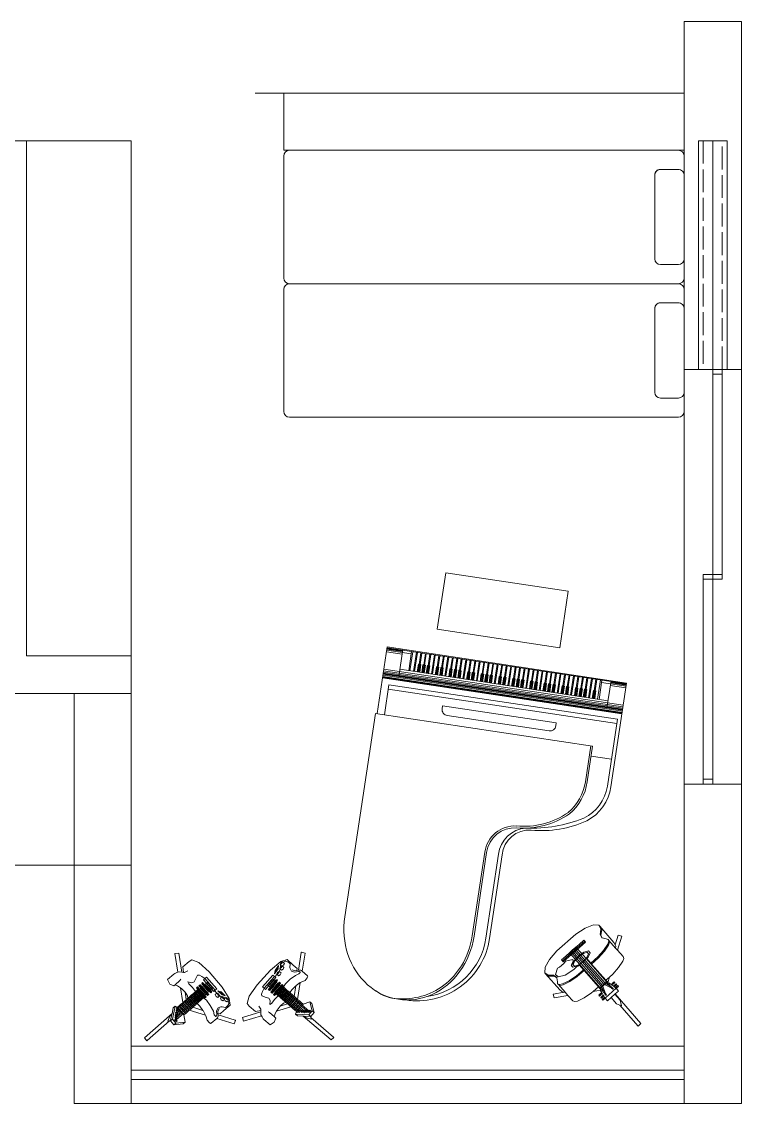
# Model space of a CAD drawing. Header units: millimetres. Extents: x 19901 to 56688, y 13732 to 29551.
# Drawn here: x 24475 to 24853, y 13732 to 14300 of the extents above; entities that cross this region are included whole.
import ezdxf

# ---------------------------------------------------------------- set-up
doc = ezdxf.new("R2010")
doc.units = ezdxf.units.MM
doc.linetypes.add('ACAD_ISO02W100', pattern=[15, 12, -3])
doc.layers.get('0').update_dxf_attribs({"lineweight": 18})
for name, color, linetype, lineweight in [('A-FURN', 9, 'Continuous', 13), ('PROIEZIONI_finissime_fine lines', 251, 'Continuous', 5), ('vetro', 140, 'Continuous', 15), ('Wall', 7, 'Continuous', 20)]:
    doc.layers.add(name, color=color, linetype=linetype, lineweight=lineweight)

# ---------------------------------------------------------------- blocks, each defined once
blk = doc.blocks.new('Guitar Stand Accoustic')
at = {"lineweight": 0}
for p, q in [((-0.36, 14.26), (-0.15, 22.09)), ((-0.15, 22.09), (0.58, 22.15)), ((0.61, 22.04), (0.46, 16.54)), ((0.58, 22.15), (0.61, 22.04)), ((-0.27, 14.26), (-0.24, 15.89)), ((-0.24, 15.89), (0.3, 16.87)), ((0.3, 16.87), (0.46, 16.54)), ((0.46, 16.54), (0.8, 15.87)), ((0.8, 15.87), (0.77, 14.24)), ((-1.87, 13.59), (-1.88, 13.36)), ((-1.88, 13.36), (-1.38, 13.35)), ((-1.38, 13.58), (-1.87, 13.59)), ((-1.83, 13.1), (-1.84, 12.88)), ((-1.33, 13.09), (-1.83, 13.1)), ((-1.38, 13.53), (-1.38, 13.58)), ((-1.38, 13.53), (-1.25, 13.52)), ((-1.38, 13.37), (-1.38, 13.53)), ((-1.38, 13.35), (-1.38, 13.37)), ((-1.38, 13.37), (-1.22, 13.37)), ((-1.34, 13.04), (-1.33, 13.09)), ((-1.26, 13.57), (-1.24, 14.28)), ((-1.25, 13.52), (-1.26, 13.57)), ((-1.26, 13.57), (1.73, 13.52)), ((-1.22, 13.37), (-1.25, 13.52)), ((-1.24, 14.28), (-0.36, 14.26)), ((-1.17, 13.03), (-1.22, 13.37)), ((-0.69, 13.27), (-0.77, 13.21)), ((-0.77, 12.9), (-0.77, 13.21)), ((-0.61, 13.21), (-0.69, 13.27)), ((-0.61, 12.9), (-0.61, 13.21)), ((-0.36, 14.26), (-0.27, 14.26)), ((-0.27, 14.26), (0.77, 14.24)), ((1.75, 14.22), (0.77, 14.24)), ((1.07, 13.18), (1.16, 13.24)), ((1.07, 12.87), (1.07, 13.18)), ((1.16, 13.24), (1.24, 13.18)), ((1.23, 12.87), (1.24, 13.18)), ((1.63, 12.99), (1.69, 13.32)), ((1.69, 13.32), (1.72, 13.47)), ((1.85, 13.32), (1.69, 13.32)), ((1.72, 13.47), (1.73, 13.52)), ((1.85, 13.47), (1.72, 13.47)), ((1.73, 13.52), (1.75, 14.22)), ((1.85, 13.53), (2.35, 13.52)), ((1.85, 13.47), (1.85, 13.53)), ((1.85, 13.32), (1.85, 13.47)), ((1.85, 13.29), (1.85, 13.32)), ((2.35, 13.29), (1.85, 13.29)), ((2.35, 13.52), (2.35, 13.29)), ((-2.68, 10.98), (-4.43, 10.79)), ((-1.76, 10.98), (-2.68, 10.98)), ((-1.84, 12.51), (-1.85, 12.3)), ((-1.85, 12.3), (-1.35, 12.29)), ((-1.84, 12.88), (-1.34, 12.87)), ((-1.34, 12.5), (-1.84, 12.51)), ((-1.76, 10.98), (-0.79, 11.56)), ((-0.8, 10.97), (-1.76, 10.98)), ((-1.35, 12.45), (-1.34, 12.5)), ((-1.35, 12.45), (-1.07, 12.45)), ((-1.35, 12.3), (-1.35, 12.45)), ((-1.35, 12.29), (-1.35, 12.3)), ((-1.35, 12.3), (-1.05, 12.3)), ((-1.34, 13.04), (-1.17, 13.03)), ((-1.34, 12.89), (-1.34, 13.04)), ((-1.34, 12.87), (-1.34, 12.89)), ((-1.34, 12.89), (-1.14, 12.88)), ((-1.14, 12.88), (-1.17, 13.03)), ((-1.07, 12.45), (-1.14, 12.88)), ((-1.05, 12.3), (-1.07, 12.45)), ((-0.97, 11.86), (-1.05, 12.3)), ((-0.79, 11.6), (-0.97, 11.86)), ((-0.88, 6.63), (-0.8, 10.97)), ((-0.79, 11.43), (-0.8, 11.32)), ((-0.8, 10.97), (-0.8, 11.32)), ((-0.8, 11.32), (1.2, 11.28)), ((-0.67, 11.31), (-0.8, 11.32)), ((-0.79, 11.56), (-0.79, 11.6)), ((-0.79, 11.43), (-0.79, 11.56)), ((-0.79, 11.43), (1.2, 11.4)), ((-0.78, 5.06), (-0.67, 11.31)), ((-0.69, 12.96), (-0.77, 12.9)), ((-0.77, 12.9), (-0.61, 12.9)), ((-0.66, 12.19), (-0.74, 12.14)), ((-0.74, 11.83), (-0.74, 12.14)), ((-0.66, 11.88), (-0.74, 11.83)), ((-0.74, 11.83), (-0.58, 11.83)), ((-0.65, 12.78), (-0.73, 12.73)), ((-0.73, 12.41), (-0.73, 12.73)), ((-0.65, 12.47), (-0.73, 12.41)), ((-0.73, 12.41), (-0.57, 12.41)), ((-0.61, 12.9), (-0.69, 12.96)), ((-0.67, 11.31), (-0.66, 11.83)), ((-0.32, 11.31), (-0.67, 11.31)), ((-0.58, 12.14), (-0.66, 12.19)), ((-0.58, 11.83), (-0.66, 11.88)), ((-0.57, 12.72), (-0.65, 12.78)), ((-0.57, 12.41), (-0.65, 12.47)), ((0.02, 11.3), (-0.62, 12.9)), ((-0.32, 11.31), (-0.61, 12.41)), ((-0.58, 11.83), (-0.58, 12.14)), ((-0.57, 12.41), (-0.57, 12.72)), ((-0.48, 2.37), (-0.32, 11.31)), ((0.02, 11.3), (-0.32, 11.31)), ((-0.13, 2.37), (0.02, 11.3)), ((0.2, 11.3), (0.02, 11.3)), ((0.2, 11.3), (0.37, 11.29)), ((0.26, 5.11), (0.37, 11.29)), ((0.37, 11.29), (1.08, 12.87)), ((0.37, 11.29), (0.72, 11.29)), ((0.61, 5.07), (0.72, 11.29)), ((0.72, 11.29), (1.04, 12.38)), ((0.72, 11.29), (1.07, 11.28)), ((0.96, 5.02), (1.07, 11.28)), ((1, 12.11), (1.09, 12.16)), ((1, 11.8), (1, 12.11)), ((1, 11.8), (1.08, 11.85)), ((1.16, 11.8), (1, 11.8)), ((1.01, 12.69), (1.1, 12.75)), ((1.01, 12.38), (1.01, 12.69)), ((1.01, 12.38), (1.09, 12.44)), ((1.17, 12.38), (1.01, 12.38)), ((1.07, 12.87), (1.15, 12.92)), ((1.23, 12.87), (1.07, 12.87)), ((1.07, 11.28), (1.08, 11.8)), ((1.07, 11.28), (1.2, 11.28)), ((1.08, 11.85), (1.16, 11.8)), ((1.09, 12.44), (1.17, 12.38)), ((1.09, 12.16), (1.17, 12.11)), ((1.1, 12.75), (1.18, 12.69)), ((1.11, 6.6), (1.19, 10.93)), ((1.15, 12.92), (1.23, 12.87)), ((1.16, 11.8), (1.17, 12.11)), ((1.17, 12.38), (1.18, 12.69)), ((1.19, 10.93), (1.2, 11.28)), ((1.19, 10.93), (2.59, 10.89)), ((1.2, 11.57), (1.32, 11.72)), ((1.2, 11.4), (1.2, 11.57)), ((1.2, 11.4), (1.2, 11.28)), ((1.32, 11.72), (1.39, 11.81)), ((1.32, 11.72), (2.59, 10.89)), ((1.39, 11.81), (1.48, 12.25)), ((1.48, 12.25), (1.51, 12.4)), ((1.78, 12.25), (1.48, 12.25)), ((1.51, 12.4), (1.6, 12.84)), ((1.78, 12.4), (1.51, 12.4)), ((1.6, 12.84), (1.63, 12.99)), ((1.79, 12.83), (1.6, 12.84)), ((1.79, 12.98), (1.63, 12.99)), ((1.78, 12.4), (1.79, 12.45)), ((1.78, 12.25), (1.78, 12.4)), ((1.78, 12.24), (1.78, 12.25)), ((2.28, 12.23), (1.78, 12.24)), ((1.79, 12.98), (1.8, 13.04)), ((1.79, 12.83), (1.79, 12.98)), ((1.79, 12.81), (1.79, 12.83)), ((2.29, 12.81), (1.79, 12.81)), ((1.79, 12.45), (2.28, 12.44)), ((1.8, 13.04), (2.29, 13.03)), ((2.28, 12.44), (2.28, 12.23)), ((2.29, 13.03), (2.29, 12.81)), ((2.59, 10.89), (3.06, 10.88)), ((3.06, 10.88), (4.81, 10.63)), ((-6.61, 8.06), (-6.58, 9.77)), ((-6.41, 10.12), (-6.58, 9.77)), ((-5.88, 10.41), (-6.41, 10.12)), ((-4.43, 10.79), (-5.88, 10.41)), ((4.81, 10.63), (6.25, 10.2)), ((6.25, 10.2), (6.77, 9.89)), ((6.77, 9.89), (6.92, 9.54)), ((6.89, 8.1), (6.92, 9.54)), ((-9.13, 6.55), (-6.61, 8.06)), ((-8.72, 5.91), (-9.13, 6.55)), ((-7, 6.94), (-8.72, 5.91)), ((-7, 6.94), (-7.14, 6.42)), ((-6.92, 7.24), (-7, 6.94)), ((-6.62, 7.49), (-6.92, 7.24)), ((-6.65, 5.44), (-6.62, 7.49)), ((-6.62, 7.49), (-6.61, 8.06)), ((-2.75, 6.64), (-4.51, 6.45)), ((-0.88, 6.63), (-2.75, 6.64)), ((-0.88, 6.4), (-0.88, 6.63)), ((1.11, 6.6), (2.98, 6.54)), ((1.11, 6.36), (1.11, 6.6)), ((2.98, 6.54), (4.73, 6.29)), ((6.84, 5.2), (6.88, 7.25)), ((6.88, 7.25), (6.89, 8.1)), ((6.88, 7.25), (7.09, 7.06)), ((6.89, 8.1), (9.26, 6.56)), ((8.83, 5.94), (7.09, 7.06)), ((7.09, 7.06), (7.17, 6.99)), ((7.17, 6.99), (7.37, 6.16)), ((9.26, 6.56), (8.93, 5.91)), ((-7.22, 2.08), (-7.14, 6.42)), ((-6.49, 5.55), (-6.66, 5.2)), ((-6.66, 5.2), (-6.65, 5.44)), ((-6.66, 5.2), (-6.43, 4.85)), ((-6.49, 5.78), (-6.65, 5.44)), ((-5.96, 6.08), (-6.49, 5.78)), ((-5.96, 5.84), (-6.49, 5.55)), ((-6.43, 4.85), (-6, 4.17)), ((-4.51, 6.45), (-5.96, 6.08)), ((-4.51, 6.22), (-5.96, 5.84)), ((-2.76, 6.41), (-4.51, 6.22)), ((-0.88, 6.4), (-2.76, 6.41)), ((-1.31, 5.12), (-2.19, 4.74)), ((-2.19, 4.74), (-2.19, 4.24)), ((-1.81, 4.69), (-1.82, 4.27)), ((-1.08, 5.01), (-1.81, 4.69)), ((-0.91, 5.16), (-1.31, 5.12)), ((0.09, 5.12), (-1.08, 5.01)), ((-0.91, 5.16), (-0.88, 6.4)), ((-0.91, 5.04), (-0.91, 5.16)), ((-0.03, 5.12), (-0.91, 5.04)), ((-0.83, 2.38), (-0.78, 5.06)), ((-0.03, 5.12), (0.21, 5.12)), ((0.09, 5.12), (1.26, 4.97)), ((0.21, 5.12), (1.08, 5.01)), ((0.22, 2.36), (0.26, 5.11)), ((0.56, 2.36), (0.61, 5.07)), ((0.91, 2.35), (0.96, 5.02)), ((1.08, 5.01), (1.09, 5.13)), ((1.09, 5.13), (1.11, 6.36)), ((1.09, 5.13), (1.49, 5.07)), ((1.11, 6.36), (2.98, 6.31)), ((1.26, 4.97), (1.98, 4.62)), ((1.49, 5.07), (1.69, 4.98)), ((1.49, 4.96), (1.69, 4.98)), ((1.49, 4.96), (2.35, 4.54)), ((1.69, 4.98), (2.5, 5.05)), ((1.98, 4.62), (1.97, 4.21)), ((2.35, 4.54), (2.34, 4.16)), ((2.5, 5.05), (4.57, 4.69)), ((2.98, 6.31), (4.73, 6.06)), ((4.57, 4.69), (5.83, 4.03)), ((4.73, 6.29), (6.17, 5.86)), ((4.73, 6.06), (6.17, 5.63)), ((6.6, 4.62), (6.15, 3.96)), ((6.17, 5.86), (6.69, 5.55)), ((6.17, 5.63), (6.69, 5.31)), ((6.84, 4.96), (6.6, 4.62)), ((6.69, 5.55), (6.84, 5.2)), ((6.69, 5.31), (6.84, 4.96)), ((6.84, 4.96), (6.84, 5.2)), ((7.29, 1.83), (7.37, 6.16)), ((8.93, 5.91), (8.83, 5.94)), ((-7, 2.9), (-7.22, 2.08)), ((-7, 2.67), (-7.22, 1.85)), ((-6.15, 3.59), (-7, 2.9)), ((-6.16, 3.36), (-7, 2.67)), ((-5.96, 4.11), (-6.16, 3.36)), ((-6, 4.17), (-6.15, 3.59)), ((-6, 4.17), (-5.96, 4.11)), ((-2.94, 2.53), (-2.95, 2.3)), ((-2.95, 2.3), (-2.95, 2.05)), ((-2.95, 2.3), (3.03, 2.2)), ((-2.94, 2.53), (3.03, 2.43)), ((-2.19, 4.24), (-1.33, 3.82)), ((-1.82, 4.27), (-1.1, 3.93)), ((-1.33, 3.82), (-0.05, 3.66)), ((-1.1, 3.93), (0.07, 3.78)), ((1.24, 3.88), (0.07, 3.78)), ((1.47, 3.77), (0.18, 3.66)), ((1.97, 4.21), (1.24, 3.88)), ((1.3, 3.4), (1.47, 3.66)), ((2.58, 2.66), (1.3, 3.4)), ((2.34, 4.16), (1.47, 3.77)), ((2.34, 4.04), (1.47, 3.66)), ((2.34, 4.16), (2.34, 4.04)), ((3.16, 2.77), (2.58, 2.66)), ((3.03, 2.2), (3.02, 1.94)), ((3.03, 2.43), (3.03, 2.2)), ((4.35, 2.74), (3.16, 2.77)), ((4.77, 2.61), (4.35, 2.74)), ((5.9, 3.26), (4.77, 2.61)), ((5.83, 4.03), (5.9, 3.26)), ((6.15, 3.96), (6.1, 3.89)), ((6.1, 3.89), (6.27, 3.14)), ((6.15, 3.96), (6.28, 3.37)), ((6.27, 3.14), (7.09, 2.42)), ((6.28, 3.37), (7.1, 2.65)), ((7.09, 2.42), (7.29, 1.59)), ((7.1, 2.65), (7.29, 1.83)), ((-7.22, 1.85), (-7.22, 2.08)), ((-7.22, 1.85), (-6.44, 1.05)), ((-6.44, 1.05), (-4.79, 0.42)), ((-4.79, 0.42), (-2.55, 0.05)), ((-2.95, 2.05), (-1.71, 2.03)), ((-2.55, 0.05), (2.55, -0.05)), ((-0.84, 1.97), (-1.71, 2.03)), ((-0.91, 2.17), (-1.06, 2.08)), ((-1.06, 2.08), (-0.76, 2.08)), ((-0.76, 2.08), (-0.91, 2.17)), ((-0.84, 1.97), (0.03, 1.89)), ((-0.56, 2.17), (-0.71, 2.08)), ((-0.71, 2.08), (-0.41, 2.07)), ((-0.41, 2.07), (-0.56, 2.17)), ((-0.21, 2.16), (-0.36, 2.07)), ((-0.36, 2.07), (-0.06, 2.06)), ((-0.06, 2.06), (-0.21, 2.16)), ((0.9, 1.94), (0.03, 1.89)), ((0.14, 2.06), (0.29, 2.15)), ((0.43, 2.06), (0.14, 2.06)), ((0.29, 2.15), (0.43, 2.06)), ((0.49, 2.05), (0.64, 2.14)), ((0.78, 2.05), (0.49, 2.05)), ((0.64, 2.14), (0.78, 2.05)), ((0.83, 2.05), (0.98, 2.13)), ((1.13, 2.04), (0.83, 2.05)), ((0.9, 1.94), (1.78, 1.97)), ((0.98, 2.13), (1.13, 2.04)), ((3.02, 1.94), (1.78, 1.97)), ((4.8, 0.25), (2.55, -0.05)), ((6.48, 0.82), (4.8, 0.25)), ((7.29, 1.59), (6.48, 0.82)), ((7.29, 1.59), (7.29, 1.83))]:
    blk.add_line(p, q, dxfattribs=at)
blk = doc.blocks.new('Guitar Stand Electric')
for p, q in [((-0.43, 11.09), (-0.24, 18.46)), ((-0.24, 18.46), (0.49, 18.52)), ((0.52, 18.42), (0.36, 12.43)), ((0.49, 18.52), (0.52, 18.42)), ((-1.16, 9.67), (0.52, 11.76)), ((-1.15, 10.2), (-0.43, 11.09)), ((-0.43, 11.09), (-0.34, 11.21)), ((-0.34, 11.21), (0.47, 12.22)), ((-0.34, 11.21), (-0.33, 11.76)), ((-0.33, 11.76), (0.21, 12.75)), ((0.21, 12.75), (0.36, 12.43)), ((0.49, 10.94), (0.22, 10.81)), ((0.36, 12.43), (0.47, 12.22)), ((0.47, 12.22), (0.52, 12.29)), ((0.75, 10.8), (0.49, 10.94)), ((1.58, 12.27), (0.52, 12.29)), ((0.52, 11.76), (0.52, 12.29)), ((0.52, 11.76), (1.57, 11.74)), ((0.8, 11.25), (0.53, 11.11)), ((0.53, 11.11), (0.53, 10.93)), ((0.8, 11.07), (0.53, 10.93)), ((0.53, 10.93), (1.06, 10.92)), ((0.67, 3.96), (0.8, 10.92)), ((1.06, 11.1), (0.8, 11.25)), ((1.06, 10.92), (0.8, 11.07)), ((0.85, 11.46), (0.84, 11.29)), ((1.11, 11.43), (0.84, 11.29)), ((0.84, 11.29), (1.37, 11.28)), ((1.11, 11.61), (0.85, 11.46)), ((0.98, 3.95), (1.11, 11.28)), ((1.06, 11.1), (1.06, 10.92)), ((1.37, 11.46), (1.11, 11.61)), ((1.37, 11.28), (1.11, 11.43)), ((1.37, 11.46), (1.37, 11.28)), ((1.57, 11.74), (1.58, 12.27)), ((2.6, 10.19), (1.57, 11.74)), ((2.61, 10.72), (1.58, 12.27)), ((-1.16, 9.67), (-1.15, 10.2)), ((-0.66, 9.5), (-1.16, 9.67)), ((-0.44, 9.82), (-0.71, 9.7)), ((-0.71, 9.7), (-0.71, 9.52)), ((-0.45, 9.64), (-0.71, 9.52)), ((-0.71, 9.52), (-0.18, 9.51)), ((-0.68, 8.52), (-0.67, 9.01)), ((-0.67, 9.01), (-0.66, 9.5)), ((-0.67, 9.01), (1.33, 8.97)), ((-0.66, 9.5), (1.34, 9.46)), ((-0.59, 1.62), (-0.45, 9.52)), ((-0.18, 9.51), (-0.45, 9.64)), ((-0.18, 9.69), (-0.44, 9.82)), ((-0.13, 10.12), (-0.4, 10)), ((-0.4, 10), (-0.4, 9.82)), ((-0.14, 9.94), (-0.4, 9.82)), ((-0.4, 9.82), (0.13, 9.81)), ((-0.24, 3.98), (-0.14, 9.81)), ((-0.18, 9.69), (-0.18, 9.51)), ((0.13, 9.81), (-0.14, 9.94)), ((0.13, 9.99), (-0.13, 10.12)), ((0.18, 10.56), (-0.09, 10.43)), ((-0.09, 10.43), (-0.09, 10.26)), ((0.18, 10.38), (-0.09, 10.26)), ((-0.09, 10.26), (0.44, 10.25)), ((0.06, 3.97), (0.17, 10.25)), ((0.13, 9.99), (0.13, 9.81)), ((0.44, 10.42), (0.18, 10.56)), ((0.44, 10.25), (0.18, 10.38)), ((0.22, 10.81), (0.22, 10.63)), ((0.49, 10.77), (0.22, 10.63)), ((0.22, 10.63), (0.75, 10.62)), ((0.37, 3.97), (0.49, 10.63)), ((0.44, 10.42), (0.44, 10.25)), ((0.75, 10.62), (0.49, 10.77)), ((0.75, 10.8), (0.75, 10.62)), ((1.33, 8.97), (1.32, 8.49)), ((1.34, 9.46), (1.33, 8.97)), ((1.34, 9.46), (2.6, 10.19)), ((2.6, 10.19), (2.61, 10.72)), ((-6.25, 5.7), (-6.22, 7.35)), ((-6.22, 7.35), (-5.21, 7.59)), ((-5.21, 7.59), (-4.43, 7.25)), ((-4.46, 5.6), (-4.43, 6.91)), ((-4.43, 6.91), (-4.43, 7.25)), ((-4.43, 6.91), (-3.96, 6.63)), ((-3.96, 6.63), (-3.27, 6.45)), ((-3.27, 6.45), (-0.69, 8.01)), ((-0.71, 7.11), (-2.02, 6.32)), ((-1.12, 6.42), (-0.71, 6.67)), ((-0.72, 6.57), (-0.71, 6.67)), ((-0.72, 6.57), (1.29, 6.53)), ((-0.72, 6.24), (-0.72, 6.57)), ((-0.71, 7.11), (-0.7, 7.22)), ((-0.71, 6.89), (-0.71, 7.11)), ((-0.71, 6.89), (1.29, 6.86)), ((-0.71, 6.67), (-0.71, 6.89)), ((-0.7, 7.58), (-0.69, 8.01)), ((-0.7, 7.58), (1.31, 7.55)), ((-0.7, 7.22), (-0.7, 7.58)), ((-0.7, 7.22), (1.3, 7.18)), ((-0.69, 8.03), (-0.68, 8.52)), ((-0.69, 8.03), (1.31, 8)), ((-0.69, 8.01), (-0.69, 8.03)), ((-0.68, 8.52), (1.32, 8.49)), ((1.29, 6.53), (1.28, 6.21)), ((1.3, 7.11), (1.29, 6.86)), ((1.29, 6.86), (1.29, 6.53)), ((1.31, 7.55), (1.3, 7.18)), ((1.3, 7.18), (1.3, 7.11)), ((3.1, 5.94), (1.3, 7.11)), ((1.32, 8.49), (1.31, 8.01)), ((1.31, 8.01), (4.17, 6.15)), ((1.31, 8.01), (1.31, 8)), ((1.31, 8), (1.31, 7.55)), ((5.12, 6.57), (4.35, 6.19)), ((5.12, 6.57), (5.79, 6.53)), ((5.79, 6.53), (6.1, 6.45)), ((-9.25, 2.86), (-5.99, 4.82)), ((-6.25, 5.7), (-6.22, 5.47)), ((-6.07, 5.04), (-6.22, 5.47)), ((-6.07, 5.04), (-5.99, 4.82)), ((-5.99, 4.82), (-5.92, 4.6)), ((-5.92, 4.6), (-5.5, 4.23)), ((-4.46, 5.6), (-4.53, 5.29)), ((-3.27, 6.45), (-3.07, 6.4)), ((-3.22, 4.53), (-2.78, 4.67)), ((-3.22, 4.53), (-2.59, 4.06)), ((-3.07, 6.4), (-2.02, 6.32)), ((-2.78, 4.67), (-1.75, 4.57)), ((-2.02, 6.32), (-1.99, 6.32)), ((-1.99, 6.32), (-1.12, 6.42)), ((-1.75, 4.57), (-0.75, 4.63)), ((-0.76, 4.21), (-0.75, 4.45)), ((-0.75, 4.7), (-0.74, 4.94)), ((-0.75, 4.7), (1.25, 4.66)), ((-0.75, 4.63), (-0.75, 4.7)), ((-0.75, 4.45), (-0.75, 4.63)), ((-0.75, 4.45), (1.25, 4.42)), ((-0.74, 5.43), (-0.73, 5.67)), ((-0.74, 5.18), (-0.74, 5.43)), ((-0.74, 5.43), (1.27, 5.39)), ((-0.74, 5.18), (1.26, 5.15)), ((-0.74, 4.94), (-0.74, 5.18)), ((-0.74, 4.94), (1.26, 4.9)), ((-0.73, 5.96), (-0.72, 6.24)), ((-0.73, 5.67), (-0.73, 5.96)), ((-0.73, 5.96), (1.28, 5.92)), ((-0.73, 5.67), (1.27, 5.64)), ((-0.72, 6.24), (1.28, 6.21)), ((1.26, 4.9), (1.25, 4.66)), ((1.25, 4.66), (1.25, 4.42)), ((1.25, 4.42), (1.25, 4.19)), ((1.27, 5.39), (1.26, 5.15)), ((1.26, 5.15), (1.26, 4.9)), ((1.28, 5.92), (1.27, 5.64)), ((1.27, 5.64), (1.27, 5.39)), ((1.28, 6.21), (1.28, 5.96)), ((2.03, 5.88), (1.28, 5.96)), ((1.28, 5.96), (1.28, 5.92)), ((3.1, 5.94), (2.03, 5.88)), ((4.17, 6.15), (3.17, 5.94)), ((4.6, 4.44), (3.3, 4.17)), ((4.35, 6.19), (4.17, 6.15)), ((5.28, 4.78), (4.6, 4.44)), ((4.92, 3.88), (5.58, 4.38)), ((5.62, 4.76), (5.28, 4.78)), ((5.58, 4.38), (5.71, 4.55)), ((5.73, 4.73), (5.62, 4.76)), ((5.71, 4.55), (5.77, 4.68)), ((5.77, 4.68), (5.73, 4.73)), ((6.08, 4.52), (5.94, 4.34)), ((6.15, 4.67), (6.08, 4.52)), ((6.1, 6.45), (6.17, 6.33)), ((6.15, 4.86), (6.17, 6.33)), ((6.15, 4.86), (9.21, 2.87)), ((6.15, 4.67), (6.15, 4.86)), ((-8.84, 2.22), (-9.25, 2.86)), ((-5.5, 4.23), (-8.84, 2.22)), ((-6.22, 1.72), (-6.2, 3.38)), ((-5.27, 4.02), (-6.2, 3.38)), ((-5.5, 4.23), (-5.27, 4.02)), ((-5.27, 4.02), (-5.11, 3.88)), ((-5.11, 3.88), (-4.9, 3.13)), ((-2.65, 3.07), (-2.99, 2.19)), ((-2.99, 2.19), (-2.74, 1.92)), ((-2.4, 3.56), (-2.65, 3.07)), ((-2.59, 4.06), (-2.4, 3.56)), ((-1.23, 2.48), (-1.12, 2.66)), ((-1.23, 2.36), (-1.12, 2.54)), ((-1.23, 2.48), (-1.23, 2.36)), ((1.35, 2.16), (-1.23, 2.36)), ((-1.21, 3.35), (-1.22, 3.23)), ((-1.22, 3.23), (1.41, 3.19)), ((-1.22, 3.05), (-1.22, 3.23)), ((1.41, 3), (-1.22, 3.05)), ((-1.21, 3.74), (-1.2, 3.93)), ((1.42, 3.7), (-1.21, 3.74)), ((-1.21, 3.35), (1.41, 3.31)), ((-1.2, 4.04), (-0.76, 4.04)), ((-1.2, 4.04), (-1.2, 3.93)), ((-1.2, 3.93), (1.42, 3.88)), ((-1.12, 2.66), (1.46, 2.45)), ((-1.12, 2.66), (-1.12, 2.54)), ((-1.12, 2.54), (1.45, 2.34)), ((-0.91, 3.17), (-0.96, 3.12)), ((-0.96, 3.12), (-0.84, 3.09)), ((-0.9, 3.86), (-0.95, 3.81)), ((-0.95, 3.81), (-0.83, 3.78)), ((-0.86, 2.45), (-0.93, 2.41)), ((-0.93, 2.41), (-0.83, 2.38)), ((-0.76, 3.17), (-0.91, 3.17)), ((-0.75, 3.86), (-0.9, 3.86)), ((-0.72, 2.44), (-0.86, 2.45)), ((-0.84, 3.09), (-0.72, 3.12)), ((-0.83, 3.78), (-0.71, 3.81)), ((-0.83, 2.38), (-0.7, 2.4)), ((-0.76, 4.21), (1.25, 4.17)), ((-0.76, 4.04), (-0.76, 4.21)), ((-0.76, 3.99), (-0.76, 4.04)), ((1.24, 3.95), (-0.76, 3.99)), ((-0.72, 3.12), (-0.76, 3.17)), ((-0.71, 3.81), (-0.75, 3.86)), ((-0.7, 2.4), (-0.72, 2.44)), ((-0.54, 3.16), (-0.58, 3.12)), ((-0.58, 3.12), (-0.46, 3.09)), ((-0.52, 3.85), (-0.57, 3.81)), ((-0.57, 3.81), (-0.45, 3.78)), ((-0.49, 2.43), (-0.56, 2.39)), ((-0.56, 2.39), (-0.46, 2.35)), ((-0.39, 3.16), (-0.54, 3.16)), ((-0.38, 3.85), (-0.52, 3.85)), ((-0.35, 2.41), (-0.49, 2.43)), ((-0.46, 3.09), (-0.35, 3.11)), ((-0.46, 2.35), (-0.33, 2.37)), ((-0.45, 3.78), (-0.33, 3.8)), ((-0.35, 3.11), (-0.39, 3.16)), ((-0.33, 3.8), (-0.38, 3.85)), ((-0.33, 2.37), (-0.35, 2.41)), ((-0.28, 1.61), (-0.24, 3.98)), ((-0.1, 3.15), (-0.15, 3.11)), ((-0.15, 3.11), (-0.03, 3.08)), ((-0.09, 3.85), (-0.13, 3.8)), ((-0.13, 3.8), (-0.02, 3.77)), ((-0.06, 2.39), (-0.13, 2.35)), ((-0.13, 2.35), (-0.03, 2.32)), ((0.05, 3.15), (-0.1, 3.15)), ((0.06, 3.84), (-0.09, 3.85)), ((0.08, 2.38), (-0.06, 2.39)), ((-0.03, 3.08), (0.09, 3.1)), ((-0.03, 2.32), (0.1, 2.33)), ((-0.02, 3.77), (0.1, 3.8)), ((0.02, 1.61), (0.06, 3.97)), ((0.09, 3.1), (0.05, 3.15)), ((0.1, 3.8), (0.06, 3.84)), ((0.1, 2.33), (0.08, 2.38)), ((0.28, 3.15), (0.23, 3.1)), ((0.23, 3.1), (0.35, 3.07)), ((0.3, 2.36), (0.23, 2.32)), ((0.23, 2.32), (0.33, 2.29)), ((0.29, 3.84), (0.24, 3.79)), ((0.24, 3.79), (0.36, 3.76)), ((0.42, 3.14), (0.28, 3.15)), ((0.43, 3.84), (0.29, 3.84)), ((0.45, 2.35), (0.3, 2.36)), ((0.33, 1.6), (0.37, 3.97)), ((0.33, 2.29), (0.47, 2.3)), ((0.35, 3.07), (0.47, 3.1)), ((0.36, 3.76), (0.48, 3.79)), ((0.47, 3.1), (0.42, 3.14)), ((0.48, 3.79), (0.43, 3.84)), ((0.47, 2.3), (0.45, 2.35)), ((0.65, 3.14), (0.6, 3.1)), ((0.6, 3.1), (0.72, 3.07)), ((0.67, 2.33), (0.6, 2.29)), ((0.6, 2.29), (0.7, 2.26)), ((0.66, 3.83), (0.62, 3.79)), ((0.62, 3.79), (0.73, 3.76)), ((0.63, 1.6), (0.67, 3.96)), ((0.8, 3.14), (0.65, 3.14)), ((0.81, 3.83), (0.66, 3.83)), ((0.82, 2.32), (0.67, 2.33)), ((0.7, 2.26), (0.84, 2.28)), ((0.72, 3.07), (0.84, 3.09)), ((0.73, 3.76), (0.85, 3.78)), ((0.84, 3.09), (0.8, 3.14)), ((0.85, 3.78), (0.81, 3.83)), ((0.84, 2.28), (0.82, 2.32)), ((0.94, 1.59), (0.98, 3.95)), ((1.04, 2.31), (0.97, 2.27)), ((0.97, 2.27), (1.07, 2.23)), ((1.03, 3.13), (0.98, 3.09)), ((0.98, 3.09), (1.1, 3.06)), ((1.04, 3.83), (0.99, 3.78)), ((0.99, 3.78), (1.11, 3.75)), ((1.17, 3.13), (1.03, 3.13)), ((1.18, 3.82), (1.04, 3.83)), ((1.19, 2.29), (1.04, 2.31)), ((1.07, 2.23), (1.2, 2.25)), ((1.1, 3.06), (1.22, 3.08)), ((1.11, 3.75), (1.23, 3.78)), ((1.22, 3.08), (1.17, 3.13)), ((1.23, 3.78), (1.18, 3.82)), ((1.2, 2.25), (1.19, 2.29)), ((1.25, 4.17), (1.24, 4)), ((1.24, 4), (1.42, 4)), ((1.24, 4), (1.24, 3.95)), ((1.25, 4.19), (1.99, 4.1)), ((1.25, 4.19), (1.25, 4.17)), ((1.45, 2.34), (1.35, 2.16)), ((1.41, 3.31), (1.41, 3.19)), ((1.41, 3.19), (1.41, 3)), ((1.42, 4), (1.42, 3.88)), ((1.42, 3.88), (1.42, 3.7)), ((1.46, 2.45), (1.45, 2.34)), ((3.3, 4.17), (1.99, 4.1)), ((4.68, 3.3), (4.92, 3.88)), ((4.91, 2.72), (4.68, 3.3)), ((4.91, 2.72), (5.05, 2.55)), ((5.21, 3.79), (4.94, 3.2)), ((5.05, 2.55), (5.6, 2.09)), ((5.51, 4.01), (5.21, 3.79)), ((5.76, 4.2), (5.51, 4.01)), ((5.51, 4.01), (5.85, 3.74)), ((5.94, 4.34), (5.76, 4.2)), ((8.77, 2.25), (5.76, 4.2)), ((5.81, 1.07), (5.84, 2.72)), ((5.84, 2.72), (5.85, 3.74)), ((8.88, 2.22), (8.77, 2.25)), ((9.21, 2.87), (8.88, 2.22)), ((-6.11, 1.06), (-6.22, 1.72)), ((-4.77, 0.34), (-6.11, 1.06)), ((-2.02, 0.01), (-4.77, 0.34)), ((-2.74, 1.92), (-2.24, 1.68)), ((-2.24, 1.68), (-1.53, 1.51)), ((2.02, -0.01), (-2.02, 0.01)), ((-1.54, 1.05), (-1.53, 1.51)), ((1.58, 1), (-1.54, 1.05)), ((-1.53, 1.87), (-1.53, 1.52)), ((-1.53, 1.87), (1.6, 1.82)), ((-1.53, 1.52), (1.59, 1.46)), ((-1.53, 1.51), (-1.53, 1.52)), ((1.59, 1.46), (1.58, 1)), ((1.6, 1.82), (1.59, 1.58)), ((1.59, 1.58), (2.27, 1.56)), ((1.59, 1.58), (1.59, 1.46)), ((3.21, 0.99), (2.01, 1.13)), ((2.01, 1.13), (2.61, 0.77)), ((4.7, 0.39), (2.02, -0.01)), ((2.65, 2.1), (2.27, 1.99)), ((2.27, 1.99), (2.27, 1.56)), ((2.64, 1.63), (2.27, 1.52)), ((2.27, 1.56), (2.27, 1.52)), ((2.27, 1.52), (2.64, 1.39)), ((2.53, 0.9), (2.77, 0.98)), ((2.77, 0.83), (2.53, 0.9)), ((2.61, 0.77), (3.77, 0.61)), ((3.02, 1.5), (2.64, 1.63)), ((2.64, 1.39), (2.95, 1.48)), ((3.02, 1.97), (2.65, 2.1)), ((2.77, 0.98), (2.81, 1)), ((2.77, 0.83), (2.77, 0.98)), ((2.77, 0.83), (3.31, 0.75)), ((3.05, 0.93), (2.81, 1)), ((2.95, 1.48), (3.02, 1.5)), ((2.95, 1.48), (3.48, 1.35)), ((3.02, 1.97), (3.02, 1.5)), ((3.31, 0.75), (3.05, 0.93)), ((3.77, 0.61), (3.21, 0.99)), ((3.48, 1.35), (3.47, 1.19)), ((3.85, 1.3), (3.47, 1.19)), ((3.47, 1.19), (3.85, 1.06)), ((3.86, 1.78), (3.48, 1.66)), ((3.48, 1.66), (3.48, 1.35)), ((4.22, 1.17), (3.85, 1.3)), ((3.85, 1.06), (3.88, 1.07)), ((4.23, 1.65), (3.86, 1.78)), ((3.88, 1.07), (4.14, 1.15)), ((3.88, 1.07), (4.01, 0.96)), ((4.01, 0.96), (4.13, 0.94)), ((4.14, 1.15), (4.13, 0.94)), ((4.13, 0.94), (4.13, 0.72)), ((4.51, 0.83), (4.13, 0.72)), ((4.13, 0.72), (4.5, 0.59)), ((4.14, 1.15), (4.22, 1.17)), ((4.23, 1.65), (4.22, 1.22)), ((4.51, 1.31), (4.22, 1.22)), ((4.22, 1.22), (4.22, 1.17)), ((4.5, 0.59), (4.88, 0.7)), ((4.89, 1.18), (4.51, 1.31)), ((4.88, 0.7), (4.51, 0.83)), ((4.7, 0.39), (5.81, 1.07)), ((4.89, 1.18), (4.88, 0.83)), ((4.88, 0.83), (5.31, 0.98)), ((4.88, 0.83), (4.88, 0.7)), ((5.31, 0.98), (5.44, 1.1)), ((5.44, 1.1), (5.6, 1.47)), ((5.6, 2.09), (5.62, 1.85)), ((5.6, 1.47), (5.62, 1.85))]:
    blk.add_line(p, q)

msp = doc.modelspace()

# ---------------------------------------------------------------- linework, layer by layer
at = {"layer": 'A-FURN'}
for p, q in [((24612.97, 14232.2), (24612.97, 14262.2)), ((24612.97, 14262.2), (24822.97, 14262.2)), ((24822.97, 14232.2), (24822.97, 14262.2)), ((24532.97, 14237.2), (24477.97, 14237.2)), ((24477.97, 14237.2), (24477.97, 13967.03)), ((24612.97, 14232.2), (24819.97, 14232.2)), ((24612.97, 14229.2), (24612.97, 14165.2)), ((24615.97, 14232.2), (24624.97, 14232.2)), ((24822.97, 14232.2), (24819.97, 14232.2)), ((24822.97, 14229.2), (24822.97, 14165.2)), ((24819.97, 14222.2), (24810.53, 14222.2)), ((24820.36, 14222.2), (24810.91, 14222.2)), ((24807.53, 14219.2), (24807.53, 14175.2)), ((24807.53, 14219.17), (24807.53, 14175.2)), ((24822.97, 14175.2), (24822.97, 14219.2)), ((24819.97, 14172.2), (24810.53, 14172.2)), ((24612.97, 14159.2), (24612.97, 14095.2)), ((24819.97, 14162.2), (24615.97, 14162.2)), ((24615.97, 14162.2), (24624.97, 14162.2)), ((24822.97, 14159.2), (24822.97, 14095.2)), ((24807.53, 14149.2), (24807.53, 14105.2)), ((24807.53, 14149.17), (24807.53, 14105.2)), ((24819.97, 14152.2), (24810.53, 14152.2)), ((24820.36, 14152.2), (24810.91, 14152.2)), ((24822.97, 14105.2), (24822.97, 14149.2)), ((24819.97, 14102.2), (24810.53, 14102.2)), ((24819.97, 14092.2), (24615.97, 14092.2)), ((24693.44, 13980.93), (24697.91, 14010.59)), ((24697.91, 14010.59), (24762.18, 14000.92)), ((24757.71, 13971.25), (24762.18, 14000.92)), ((24693.44, 13980.93), (24757.71, 13971.25)), ((24532.97, 13967.03), (24477.97, 13967.03)), ((24667.24, 13971.62), (24661.98, 13936.65)), ((24675.01, 13967.78), (24666.85, 13969.01)), ((24679.85, 13967.97), (24666.98, 13969.91)), ((24675.22, 13969.18), (24667.06, 13970.41)), ((24675.29, 13969.63), (24667.13, 13970.86)), ((24667.17, 13971.17), (24792.7, 13952.27)), ((24667.24, 13971.62), (24792.77, 13952.72)), ((24673.25, 13956.13), (24675.4, 13970.39)), ((24678.53, 13959.19), (24680.04, 13969.23)), ((24679.16, 13959.09), (24680.67, 13969.14)), ((24681.04, 13958.81), (24682.55, 13968.85)), ((24681.51, 13958.74), (24683.02, 13968.78)), ((24684, 13962.51), (24684.9, 13968.5)), ((24684.47, 13962.44), (24685.37, 13968.43)), ((24686.36, 13962.16), (24687.26, 13968.14)), ((24686.83, 13962.09), (24687.73, 13968.07)), ((24688.71, 13961.8), (24689.61, 13967.79)), ((24689.18, 13961.73), (24690.08, 13967.72)), ((24690.45, 13957.39), (24691.96, 13967.43)), ((24690.92, 13957.32), (24692.44, 13967.36)), ((24693.42, 13961.1), (24694.32, 13967.08)), ((24693.89, 13961.03), (24694.79, 13967.01)), ((24695.77, 13960.74), (24696.67, 13966.73)), ((24696.24, 13960.67), (24697.14, 13966.66)), ((24697.51, 13956.33), (24699.03, 13966.37)), ((24697.98, 13956.26), (24699.5, 13966.3)), ((24683, 13958.51), (24683.61, 13962.57)), ((24683.96, 13962.22), (24683.39, 13958.46)), ((24683.61, 13962.57), (24683.96, 13962.22)), ((24683.61, 13962.57), (24684.87, 13962.38)), ((24684.43, 13962.15), (24683.86, 13958.38)), ((24683.96, 13962.22), (24684.43, 13962.15)), ((24684.25, 13958.33), (24684.87, 13962.38)), ((24684.43, 13962.15), (24684.87, 13962.38)), ((24685.35, 13958.16), (24685.96, 13962.22)), ((24686.31, 13961.87), (24685.75, 13958.1)), ((24685.96, 13962.22), (24687.22, 13962.03)), ((24685.96, 13962.22), (24686.31, 13961.87)), ((24686.78, 13961.8), (24686.22, 13958.03)), ((24686.31, 13961.87), (24686.78, 13961.8)), ((24686.61, 13957.97), (24687.22, 13962.03)), ((24686.78, 13961.8), (24687.22, 13962.03)), ((24687.71, 13957.81), (24688.32, 13961.86)), ((24688.67, 13961.51), (24688.1, 13957.75)), ((24689.57, 13961.67), (24688.32, 13961.86)), ((24688.67, 13961.51), (24688.32, 13961.86)), ((24689.14, 13961.44), (24688.57, 13957.68)), ((24689.14, 13961.44), (24688.67, 13961.51)), ((24688.96, 13957.62), (24689.57, 13961.67)), ((24689.57, 13961.67), (24689.14, 13961.44)), ((24692.41, 13957.1), (24693.02, 13961.16)), ((24693.37, 13960.8), (24692.81, 13957.04)), ((24693.02, 13961.16), (24694.28, 13960.97)), ((24693.02, 13961.16), (24693.37, 13960.8)), ((24693.84, 13960.73), (24693.28, 13956.97)), ((24693.37, 13960.8), (24693.84, 13960.73)), ((24693.67, 13956.91), (24694.28, 13960.97)), ((24693.84, 13960.73), (24694.28, 13960.97)), ((24694.77, 13956.74), (24695.38, 13960.8)), ((24696.63, 13960.61), (24695.38, 13960.8)), ((24695.73, 13960.45), (24695.38, 13960.8)), ((24696.02, 13956.55), (24696.63, 13960.61)), ((24696.63, 13960.61), (24696.2, 13960.38)), ((24700.48, 13960.03), (24701.38, 13966.02)), ((24700.95, 13959.96), (24701.85, 13965.95)), ((24702.83, 13959.68), (24703.73, 13965.66)), ((24703.3, 13959.61), (24704.2, 13965.59)), ((24705.19, 13959.32), (24706.09, 13965.31)), ((24705.66, 13959.25), (24706.56, 13965.24)), ((24706.93, 13954.91), (24708.44, 13964.95)), ((24707.4, 13954.84), (24708.91, 13964.88)), ((24709.89, 13958.62), (24710.79, 13964.6)), ((24710.36, 13958.54), (24711.26, 13964.53)), ((24712.25, 13958.26), (24713.15, 13964.25)), ((24712.72, 13958.19), (24713.62, 13964.17)), ((24713.99, 13953.85), (24715.5, 13963.89)), ((24714.46, 13953.78), (24715.97, 13963.82)), ((24716.95, 13957.55), (24717.85, 13963.54)), ((24717.42, 13957.48), (24718.33, 13963.47)), ((24719.31, 13957.2), (24720.21, 13963.18)), ((24719.78, 13957.13), (24720.68, 13963.11)), ((24721.66, 13956.84), (24722.56, 13962.83)), ((24722.13, 13956.77), (24723.03, 13962.76)), ((24723.4, 13952.43), (24724.92, 13962.47)), ((24723.87, 13952.36), (24725.39, 13962.4)), ((24726.37, 13956.14), (24727.27, 13962.12)), ((24726.84, 13956.06), (24727.74, 13962.05)), ((24728.72, 13955.78), (24729.62, 13961.77)), ((24729.19, 13955.71), (24730.09, 13961.69)), ((24730.46, 13951.37), (24731.98, 13961.41)), ((24730.94, 13951.3), (24732.45, 13961.34)), ((24733.43, 13955.07), (24734.33, 13961.06)), ((24733.9, 13955), (24734.8, 13960.99)), ((24735.78, 13954.72), (24736.68, 13960.7)), ((24736.25, 13954.65), (24737.15, 13960.63)), ((24790.34, 13936.58), (24664.81, 13955.48)), ((24790.39, 13936.89), (24664.86, 13955.79)), ((24790.45, 13937.3), (24664.92, 13956.2)), ((24790.55, 13937.97), (24665.02, 13956.87)), ((24665.09, 13957.36), (24790.62, 13938.46)), ((24790.66, 13938.74), (24665.14, 13957.63)), ((24790.7, 13939.01), (24665.18, 13957.9)), ((24790.78, 13939.5), (24665.25, 13958.4)), ((24790.88, 13940.17), (24665.35, 13959.07)), ((24791.01, 13941.07), (24665.49, 13959.97)), ((24673.82, 13959.9), (24783.03, 13943.46)), ((24695.73, 13960.45), (24695.16, 13956.68)), ((24696.2, 13960.38), (24695.63, 13956.61)), ((24696.2, 13960.38), (24695.73, 13960.45)), ((24699.47, 13956.03), (24700.09, 13960.09)), ((24700.43, 13959.74), (24699.87, 13955.98)), ((24700.09, 13960.09), (24701.34, 13959.9)), ((24700.09, 13960.09), (24700.43, 13959.74)), ((24700.9, 13959.67), (24700.34, 13955.9)), ((24700.43, 13959.74), (24700.9, 13959.67)), ((24700.73, 13955.85), (24701.34, 13959.9)), ((24700.9, 13959.67), (24701.34, 13959.9)), ((24701.83, 13955.68), (24702.44, 13959.74)), ((24702.79, 13959.39), (24702.22, 13955.62)), ((24702.44, 13959.74), (24702.79, 13959.39)), ((24702.44, 13959.74), (24703.69, 13959.55)), ((24703.26, 13959.32), (24702.69, 13955.55)), ((24702.79, 13959.39), (24703.26, 13959.32)), ((24703.08, 13955.49), (24703.69, 13959.55)), ((24703.26, 13959.32), (24703.69, 13959.55)), ((24704.18, 13955.33), (24704.79, 13959.38)), ((24705.14, 13959.03), (24704.57, 13955.27)), ((24705.14, 13959.03), (24704.79, 13959.38)), ((24706.05, 13959.19), (24704.79, 13959.38)), ((24705.61, 13958.96), (24705.05, 13955.2)), ((24705.61, 13958.96), (24705.14, 13959.03)), ((24705.44, 13955.14), (24706.05, 13959.19)), ((24706.05, 13959.19), (24705.61, 13958.96)), ((24708.89, 13954.62), (24709.5, 13958.67)), ((24709.85, 13958.32), (24709.28, 13954.56)), ((24709.5, 13958.67), (24709.85, 13958.32)), ((24709.5, 13958.67), (24710.76, 13958.49)), ((24710.32, 13958.25), (24709.75, 13954.49)), ((24709.85, 13958.32), (24710.32, 13958.25)), ((24710.14, 13954.43), (24710.76, 13958.49)), ((24710.32, 13958.25), (24710.76, 13958.49)), ((24711.24, 13954.26), (24711.85, 13958.32)), ((24712.2, 13957.97), (24711.64, 13954.2)), ((24712.2, 13957.97), (24711.85, 13958.32)), ((24713.11, 13958.13), (24711.85, 13958.32)), ((24712.67, 13957.9), (24712.11, 13954.13)), ((24712.67, 13957.9), (24712.2, 13957.97)), ((24712.5, 13954.07), (24713.11, 13958.13)), ((24713.11, 13958.13), (24712.67, 13957.9)), ((24715.95, 13953.55), (24716.56, 13957.61)), ((24716.91, 13957.26), (24716.34, 13953.49)), ((24716.56, 13957.61), (24717.82, 13957.42)), ((24716.56, 13957.61), (24716.91, 13957.26)), ((24717.38, 13957.19), (24716.81, 13953.42)), ((24716.91, 13957.26), (24717.38, 13957.19)), ((24717.21, 13953.36), (24717.82, 13957.42)), ((24717.38, 13957.19), (24717.82, 13957.42)), ((24718.3, 13953.2), (24718.91, 13957.26)), ((24719.26, 13956.91), (24718.7, 13953.14)), ((24718.91, 13957.26), (24719.26, 13956.91)), ((24718.91, 13957.26), (24720.17, 13957.07)), ((24719.73, 13956.84), (24719.17, 13953.07)), ((24719.26, 13956.91), (24719.73, 13956.84)), ((24719.56, 13953.01), (24720.17, 13957.07)), ((24719.73, 13956.84), (24720.17, 13957.07)), ((24720.66, 13952.85), (24721.27, 13956.9)), ((24721.62, 13956.55), (24721.05, 13952.79)), ((24721.62, 13956.55), (24721.27, 13956.9)), ((24722.52, 13956.71), (24721.27, 13956.9)), ((24722.09, 13956.48), (24721.52, 13952.72)), ((24722.09, 13956.48), (24721.62, 13956.55)), ((24721.91, 13952.66), (24722.52, 13956.71)), ((24722.52, 13956.71), (24722.09, 13956.48)), ((24725.36, 13952.14), (24725.98, 13956.19)), ((24726.32, 13955.84), (24725.76, 13952.08)), ((24725.98, 13956.19), (24726.32, 13955.84)), ((24725.98, 13956.19), (24727.23, 13956.01)), ((24726.79, 13955.77), (24726.23, 13952.01)), ((24726.32, 13955.84), (24726.79, 13955.77)), ((24726.62, 13951.95), (24727.23, 13956.01)), ((24726.79, 13955.77), (24727.23, 13956.01)), ((24727.72, 13951.78), (24728.33, 13955.84)), ((24728.68, 13955.49), (24728.11, 13951.72)), ((24728.68, 13955.49), (24728.33, 13955.84)), ((24729.58, 13955.65), (24728.33, 13955.84)), ((24729.15, 13955.42), (24728.58, 13951.65)), ((24729.15, 13955.42), (24728.68, 13955.49)), ((24728.97, 13951.59), (24729.58, 13955.65)), ((24729.58, 13955.65), (24729.15, 13955.42)), ((24732.43, 13951.07), (24733.04, 13955.13)), ((24733.04, 13955.13), (24734.29, 13954.94)), ((24733.04, 13955.13), (24733.39, 13954.78)), ((24733.68, 13950.88), (24734.29, 13954.94)), ((24733.86, 13954.71), (24734.29, 13954.94)), ((24738.14, 13954.36), (24739.04, 13960.35)), ((24738.61, 13954.29), (24739.51, 13960.28)), ((24739.88, 13949.95), (24741.39, 13959.99)), ((24740.35, 13949.88), (24741.86, 13959.92)), ((24742.84, 13953.66), (24743.74, 13959.64)), ((24743.31, 13953.58), (24744.22, 13959.57)), ((24745.2, 13953.3), (24746.1, 13959.29)), ((24745.67, 13953.23), (24746.57, 13959.21)), ((24746.94, 13948.89), (24748.45, 13958.93)), ((24747.41, 13948.82), (24748.92, 13958.86)), ((24749.9, 13952.59), (24750.81, 13958.58)), ((24750.38, 13952.52), (24751.28, 13958.51)), ((24752.26, 13952.24), (24753.16, 13958.22)), ((24752.73, 13952.17), (24753.63, 13958.15)), ((24754.61, 13951.88), (24755.51, 13957.87)), ((24755.08, 13951.81), (24755.98, 13957.8)), ((24756.35, 13947.47), (24757.87, 13957.51)), ((24756.83, 13947.4), (24758.34, 13957.44)), ((24759.32, 13951.17), (24760.22, 13957.16)), ((24759.79, 13951.1), (24760.69, 13957.09)), ((24761.67, 13950.82), (24762.57, 13956.8)), ((24762.14, 13950.75), (24763.04, 13956.73)), ((24763.42, 13946.41), (24764.93, 13956.45)), ((24763.89, 13946.34), (24765.4, 13956.38)), ((24766.38, 13950.11), (24767.28, 13956.1)), ((24766.85, 13950.04), (24767.75, 13956.03)), ((24768.73, 13949.76), (24769.63, 13955.74)), ((24769.2, 13949.69), (24770.11, 13955.67)), ((24771.09, 13949.4), (24771.99, 13955.39)), ((24771.56, 13949.33), (24772.46, 13955.32)), ((24772.83, 13944.99), (24774.34, 13955.03)), ((24773.3, 13944.92), (24774.81, 13954.96)), ((24668.1, 13951.77), (24665.74, 13936.08)), ((24787.65, 13931.53), (24667.77, 13949.57)), ((24787.98, 13933.72), (24668.1, 13951.77)), ((24733.39, 13954.78), (24732.82, 13951.01)), ((24733.86, 13954.71), (24733.29, 13950.94)), ((24733.39, 13954.78), (24733.86, 13954.71)), ((24734.78, 13950.72), (24735.39, 13954.78)), ((24735.74, 13954.43), (24735.17, 13950.66)), ((24735.39, 13954.78), (24735.74, 13954.43)), ((24735.39, 13954.78), (24736.65, 13954.59)), ((24736.21, 13954.36), (24735.64, 13950.59)), ((24735.74, 13954.43), (24736.21, 13954.36)), ((24736.03, 13950.53), (24736.65, 13954.59)), ((24736.21, 13954.36), (24736.65, 13954.59)), ((24737.13, 13950.36), (24737.74, 13954.42)), ((24738.09, 13954.07), (24737.53, 13950.31)), ((24738.09, 13954.07), (24737.74, 13954.42)), ((24739, 13954.23), (24737.74, 13954.42)), ((24738.56, 13954), (24738, 13950.24)), ((24738.56, 13954), (24738.09, 13954.07)), ((24738.39, 13950.18), (24739, 13954.23)), ((24739, 13954.23), (24738.56, 13954)), ((24741.84, 13949.66), (24742.45, 13953.71)), ((24742.8, 13953.36), (24742.23, 13949.6)), ((24742.45, 13953.71), (24742.8, 13953.36)), ((24742.45, 13953.71), (24743.71, 13953.53)), ((24743.27, 13953.29), (24742.7, 13949.53)), ((24742.8, 13953.36), (24743.27, 13953.29)), ((24743.1, 13949.47), (24743.71, 13953.53)), ((24743.27, 13953.29), (24743.71, 13953.53)), ((24744.19, 13949.3), (24744.8, 13953.36)), ((24745.15, 13953.01), (24744.59, 13949.24)), ((24745.15, 13953.01), (24744.8, 13953.36)), ((24746.06, 13953.17), (24744.8, 13953.36)), ((24745.62, 13952.94), (24745.06, 13949.17)), ((24745.62, 13952.94), (24745.15, 13953.01)), ((24745.45, 13949.11), (24746.06, 13953.17)), ((24746.06, 13953.17), (24745.62, 13952.94)), ((24748.9, 13948.59), (24749.51, 13952.65)), ((24749.86, 13952.3), (24749.29, 13948.53)), ((24749.51, 13952.65), (24750.77, 13952.46)), ((24749.51, 13952.65), (24749.86, 13952.3)), ((24750.33, 13952.23), (24749.76, 13948.46)), ((24749.86, 13952.3), (24750.33, 13952.23)), ((24750.16, 13948.4), (24750.77, 13952.46)), ((24750.33, 13952.23), (24750.77, 13952.46)), ((24751.25, 13948.24), (24751.87, 13952.3)), ((24752.21, 13951.95), (24751.65, 13948.18)), ((24751.87, 13952.3), (24752.21, 13951.95)), ((24751.87, 13952.3), (24753.12, 13952.11)), ((24752.68, 13951.87), (24752.12, 13948.11)), ((24752.21, 13951.95), (24752.68, 13951.87)), ((24752.51, 13948.05), (24753.12, 13952.11)), ((24752.68, 13951.87), (24753.12, 13952.11)), ((24753.61, 13947.88), (24754.22, 13951.94)), ((24754.57, 13951.59), (24754, 13947.83)), ((24754.57, 13951.59), (24754.22, 13951.94)), ((24755.47, 13951.75), (24754.22, 13951.94)), ((24755.04, 13951.52), (24754.47, 13947.75)), ((24755.04, 13951.52), (24754.57, 13951.59)), ((24754.86, 13947.7), (24755.47, 13951.75)), ((24755.47, 13951.75), (24755.04, 13951.52)), ((24758.32, 13947.18), (24758.93, 13951.23)), ((24759.28, 13950.88), (24758.71, 13947.12)), ((24758.93, 13951.23), (24759.28, 13950.88)), ((24758.93, 13951.23), (24760.18, 13951.04)), ((24759.75, 13950.81), (24759.18, 13947.05)), ((24759.28, 13950.88), (24759.75, 13950.81)), ((24759.57, 13946.99), (24760.18, 13951.04)), ((24759.75, 13950.81), (24760.18, 13951.04)), ((24760.67, 13946.82), (24761.28, 13950.88)), ((24761.63, 13950.53), (24761.06, 13946.76)), ((24761.63, 13950.53), (24761.28, 13950.88)), ((24762.54, 13950.69), (24761.28, 13950.88)), ((24762.1, 13950.46), (24761.53, 13946.69)), ((24762.1, 13950.46), (24761.63, 13950.53)), ((24761.92, 13946.63), (24762.54, 13950.69)), ((24762.54, 13950.69), (24762.1, 13950.46)), ((24765.38, 13946.11), (24765.99, 13950.17)), ((24766.34, 13949.82), (24765.77, 13946.05)), ((24765.99, 13950.17), (24767.24, 13949.98)), ((24765.99, 13950.17), (24766.34, 13949.82)), ((24766.81, 13949.75), (24766.24, 13945.98)), ((24766.34, 13949.82), (24766.81, 13949.75)), ((24766.63, 13945.92), (24767.24, 13949.98)), ((24766.81, 13949.75), (24767.24, 13949.98)), ((24767.73, 13945.76), (24768.34, 13949.82)), ((24768.69, 13949.47), (24768.12, 13945.7)), ((24768.34, 13949.82), (24768.69, 13949.47)), ((24768.34, 13949.82), (24769.6, 13949.63)), ((24769.16, 13949.39), (24768.59, 13945.63)), ((24768.69, 13949.47), (24769.16, 13949.39)), ((24768.99, 13945.57), (24769.6, 13949.63)), ((24769.16, 13949.39), (24769.6, 13949.63)), ((24770.08, 13945.4), (24770.7, 13949.46)), ((24771.04, 13949.11), (24770.7, 13949.46)), ((24771.95, 13949.27), (24770.7, 13949.46)), ((24771.34, 13945.22), (24771.95, 13949.27)), ((24771.95, 13949.27), (24771.51, 13949.04)), ((24775.79, 13948.69), (24776.7, 13954.68)), ((24776.27, 13948.62), (24777.17, 13954.61)), ((24777.54, 13944.28), (24779.05, 13954.32)), ((24779.83, 13954.21), (24778.32, 13944.16)), ((24779.64, 13952.95), (24792.51, 13951.01)), ((24784.61, 13953.95), (24782.46, 13939.69)), ((24784.22, 13951.34), (24792.38, 13950.11)), ((24784.43, 13952.74), (24792.59, 13951.51)), ((24784.49, 13953.19), (24792.65, 13951.96)), ((24792.77, 13952.72), (24784.57, 13898.27)), ((24532.97, 13947.2), (24442.97, 13947.2)), ((24502.97, 13947.2), (24502.97, 13857.2)), ((24771.04, 13949.11), (24770.48, 13945.35)), ((24771.51, 13949.04), (24770.95, 13945.27)), ((24771.51, 13949.04), (24771.04, 13949.11)), ((24774.79, 13944.7), (24775.4, 13948.75)), ((24775.75, 13948.4), (24775.18, 13944.64)), ((24775.4, 13948.75), (24775.75, 13948.4)), ((24775.4, 13948.75), (24776.66, 13948.56)), ((24776.22, 13948.33), (24775.65, 13944.57)), ((24775.75, 13948.4), (24776.22, 13948.33)), ((24776.05, 13944.51), (24776.66, 13948.56)), ((24776.22, 13948.33), (24776.66, 13948.56)), ((24696.3, 13940.79), (24696.06, 13939.22)), ((24755.92, 13931.81), (24696.3, 13940.79)), ((24661.03, 13936.79), (24644.97, 13830.09)), ((24774.95, 13919.64), (24661.03, 13936.79)), ((24698.73, 13935.61), (24752.08, 13927.58)), ((24787.98, 13933.72), (24782.69, 13898.56)), ((24755.92, 13931.81), (24755.69, 13930.24)), ((24774.01, 13919.78), (24771.17, 13900.95)), ((24774.95, 13919.64), (24772.12, 13900.81)), ((24784.82, 13912.7), (24774.15, 13914.3)), ((24718.43, 13863.96), (24711.81, 13820.03)), ((24719.37, 13863.82), (24712.76, 13819.89)), ((24725.65, 13862.88), (24719.03, 13818.94)), ((24727.53, 13862.59), (24720.92, 13818.66))]:
    msp.add_line(p, q, dxfattribs=at)
for centre, radius, start, end in [((24615.97, 14229.2), 3, 90, 180), ((24819.97, 14229.2), 3, 0, 90), ((24810.53, 14219.2), 3, 90, 180), ((24810.53, 14219.2), 3, 90, 180.5777), ((24819.97, 14219.2), 3, 0, 90), ((24810.53, 14175.2), 3, 180, 270), ((24810.53, 14175.2), 3, 180, 270), ((24819.97, 14175.2), 3, 270, 0), ((24615.97, 14165.2), 3, 180, 270), ((24819.97, 14165.2), 3, 270, 0), ((24615.97, 14159.2), 3, 90, 180), ((24819.97, 14159.2), 3, 0, 90), ((24810.53, 14149.2), 3, 90, 180), ((24810.53, 14149.2), 3, 90, 180.5777), ((24819.97, 14149.2), 3, 0, 90), ((24810.53, 14105.2), 3, 180, 270), ((24810.53, 14105.2), 3, 180, 270), ((24819.97, 14105.2), 3, 270, 0), ((24615.97, 14095.2), 3, 180, 270), ((24819.97, 14095.2), 3, 270, 0), ((24699.2, 13938.75), 3.17, 171.4386, 261.4386), ((24752.55, 13930.71), 3.17, 261.4386, 351.4386), ((24745.39, 13904.71), 26.06, 310.086, 351.7014), ((24745.39, 13904.71), 27.01, 310.086, 351.7014), ((24760.69, 13901.86), 22.25, 295.6625, 351.4585), ((24760.57, 13901.91), 24.27, 297.7051, 351.3853), ((24738.78, 13918.93), 41.39, 264.8186, 304.5289), ((24738.78, 13918.93), 42.34, 265.08, 304.5289), ((24742.79, 13951.22), 74.67, 267.8232, 291.6361), ((24734.15, 13861.87), 15.86, 86.7726, 172.4239), ((24734.23, 13861.77), 15, 86.4663, 172.1555), ((24741.04, 13861.15), 15.49, 94.0076, 173.6162), ((24741.9, 13861.16), 14.44, 86.5513, 174.2943), ((24748.31, 13931.97), 56.68, 264.3864, 294.5511), ((24682.94, 13824.37), 38.4, 260.7772, 351.4386), ((24682.94, 13824.37), 36.5, 277.9841, 351.4386)]:
    msp.add_arc(centre, radius, start, end, dxfattribs=at)
at = {"layer": 'A-FURN', "extrusion": (0, 0, -1)}
msp.add_ellipse((24678.86, 13824.99), major_axis=(-5.75, -38.19), ratio=0.887455, start_param=4.712389, end_param=7.853982, dxfattribs=at)
at = {"layer": 'A-FURN'}
msp.add_open_spline([(24711.81, 13820.03), (24710.98, 13814.47), (24709.02, 13809.08), (24701.2, 13796.36), (24693.5, 13790.5), (24677.05, 13786.29), (24668.18, 13785.91), (24661.25, 13791.22)], degree=3, knots=[4.712389, 4.712389, 4.712389, 4.712389, 5.158948, 5.158948, 5.924481, 5.924481, 6.666052, 6.666052, 6.666052, 6.666052], dxfattribs=at)
at = {"layer": 'PROIEZIONI_finissime_fine lines'}
for p, q in [((24845.47, 14117.2), (24830.47, 14117.2)), ((24532.97, 13762.2), (24822.97, 13762.2)), ((24822.97, 13732.2), (24532.97, 13732.2))]:
    msp.add_line(p, q, dxfattribs=at)
at = {"layer": 'vetro', "linetype": 'ACAD_ISO02W100'}
for p, q in [((24837.97, 14237.2), (24832.97, 14237.2)), ((24832.97, 14237.2), (24832.97, 14117.2)), ((24842.97, 14237.2), (24837.97, 14237.2)), ((24837.97, 14237.2), (24837.97, 14117.2)), ((24837.97, 14117.2), (24837.97, 14237.2)), ((24842.97, 14117.2), (24842.97, 14237.2)), ((24832.97, 14117.2), (24837.97, 14117.2)), ((24837.97, 14117.2), (24842.97, 14117.2))]:
    msp.add_line(p, q, dxfattribs=at)
at = {"layer": 'vetro'}
for p, q in [((24837.97, 14117.2), (24837.97, 13997.2)), ((24842.97, 14117.2), (24837.97, 14117.2)), ((24842.97, 14114.7), (24837.97, 14114.7)), ((24842.97, 14117.2), (24842.97, 14007.2)), ((24832.97, 14009.7), (24832.97, 13899.7)), ((24842.97, 14009.7), (24832.97, 14009.7)), ((24842.97, 14007.2), (24832.97, 14007.2)), ((24837.97, 14007.2), (24837.97, 13899.7)), ((24837.97, 13902.2), (24832.97, 13902.2)), ((24837.97, 13899.7), (24832.97, 13899.7)), ((24132.97, 13857.2), (24502.97, 13857.2)), ((24532.97, 13749.7), (24822.97, 13749.7)), ((24532.97, 13749.7), (24532.97, 13744.7)), ((24822.97, 13749.7), (24822.97, 13744.7)), ((24532.97, 13744.7), (24822.97, 13744.7))]:
    msp.add_line(p, q, dxfattribs=at)
at = {"layer": 'Wall'}
for p, q in [((24822.97, 14117.2), (24822.97, 14299.7)), ((24822.97, 14299.7), (24852.97, 14299.7)), ((24852.97, 14117.2), (24852.97, 14299.7)), ((24597.97, 14262.2), (24822.97, 14262.2)), ((24102.97, 14237.2), (24532.97, 14237.2)), ((24532.97, 14237.2), (24532.97, 13857.2)), ((24532.97, 14237.2), (24532.97, 13857.2)), ((24845.47, 14237.2), (24830.47, 14237.2)), ((24830.47, 14237.2), (24830.47, 14117.2)), ((24845.47, 14117.2), (24845.47, 14237.2)), ((24822.97, 14117.2), (24830.47, 14117.2)), ((24822.97, 14117.2), (24822.97, 13899.7)), ((24845.47, 14117.2), (24852.97, 14117.2)), ((24852.97, 13899.7), (24852.97, 14117.2)), ((24822.97, 13762.2), (24822.97, 13899.7)), ((24822.97, 13899.7), (24852.97, 13899.7)), ((24852.97, 13732.2), (24852.97, 13899.7)), ((24502.97, 13857.2), (24532.97, 13857.2)), ((24502.97, 13732.2), (24502.97, 13857.2)), ((24502.97, 13857.2), (24532.97, 13857.2)), ((24532.97, 13857.2), (24532.97, 13762.2)), ((24532.97, 13762.2), (24532.97, 13732.2)), ((24822.97, 13762.2), (24822.97, 13732.2)), ((24532.97, 13732.2), (24502.97, 13732.2)), ((24852.97, 13732.2), (24822.97, 13732.2))]:
    msp.add_line(p, q, dxfattribs=at)

# ---------------------------------------------------------------- block references
at = {"layer": 'A-FURN'}
for name, p, xscale, yscale, zscale, rotation in [('Guitar Stand Accoustic', (24761.11, 13816.53), 2.609650736875723, 2.609650736875723, 2.609650736875723, 222.2969112326281), ('Guitar Stand Electric', (24577.18, 13797.16), -2.609650736875726, 2.609650736875727, 2.609650736875727, 130.1799015655361), ('Guitar Stand Electric', (24602.44, 13798.23), -2.609650736875725, 2.609650736875726, 2.609650736875726, 227.8761772241037)]:
    msp.add_blockref(name, p, dxfattribs=dict(at, xscale=xscale, yscale=yscale, zscale=zscale, rotation=rotation))

doc.saveas('drawing.dxf')
